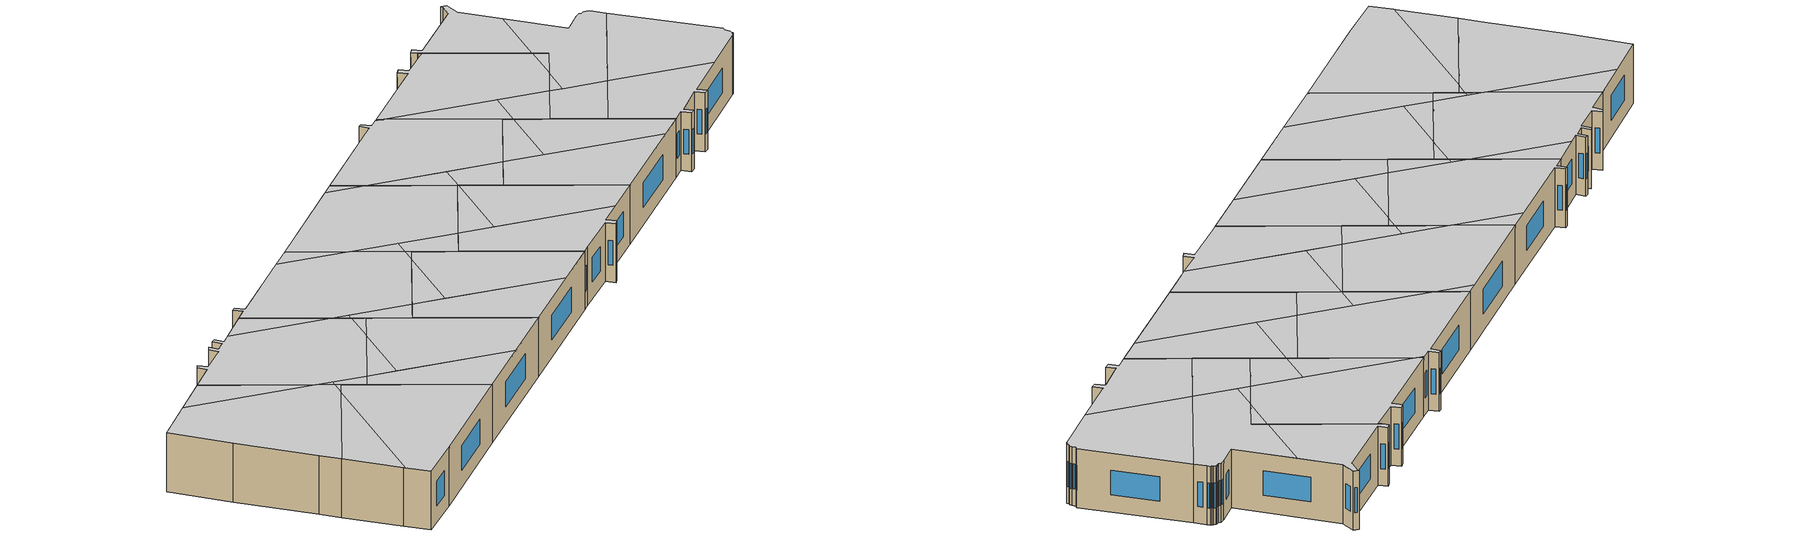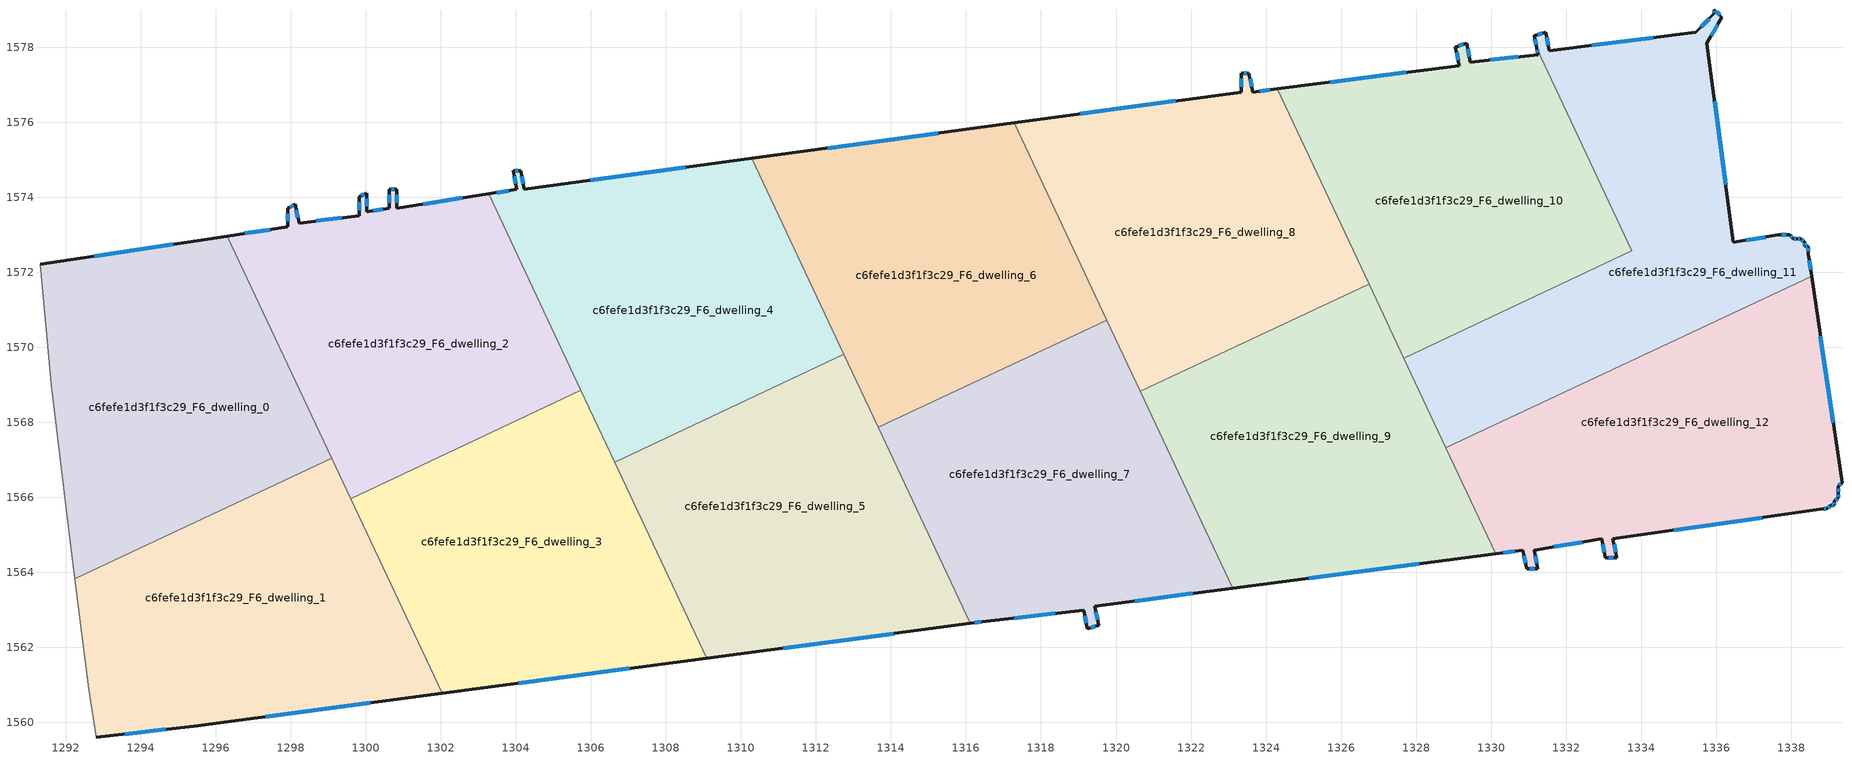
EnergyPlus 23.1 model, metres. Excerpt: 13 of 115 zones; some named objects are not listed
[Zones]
c6fefe1d3f1f3c29_F6_dwelling_0
 floor to c6fefe1d3f1f3c29_F5_dwelling_0 (EU_floor_Construction): 1296.31,1572.96 1299.09,1567.04 1292.25,1563.83 1292.12,1564.9 1291.62,1569.01 1291.32,1572.21 z18
 wall outside (EU_wall_Construction): 1296.31,1572.96 1291.32,1572.21 z18:21
 wall adiabatic (EU_wall_Construction): 1291.32,1572.21 1291.62,1569.01 1292.12,1564.9 1292.25,1563.83 z18:21
 wall to c6fefe1d3f1f3c29_F6_dwelling_1 (EU_wall_Construction): 1292.25,1563.83 1299.09,1567.04 z18:21
 wall to c6fefe1d3f1f3c29_F6_dwelling_2 (EU_wall_Construction): 1299.09,1567.04 1296.31,1572.96 z18:21
 window (EU_Window_Construction): 1294.86,1572.75 1292.77,1572.43 z18.87:20.13
 ceiling to c6fefe1d3f1f3c29_F7_dwelling_0 (EU_floor_Construction): 1298.43,1566.74 1298.98,1567.29 1298.61,1568.07 1293.94,1572.61 1291.32,1572.21 1291.62,1569.01 1292.12,1564.9 1292.25,1563.83 z21
 ceiling to c6fefe1d3f1f3c29_F7_dwelling_2 (EU_floor_Construction): 1298.61,1568.07 1296.31,1572.96 1293.94,1572.61 z21
 ceiling to c6fefe1d3f1f3c29_F7_dwelling_1 (EU_floor_Construction): 1299.09,1567.04 1298.98,1567.29 1298.43,1566.74 z21
c6fefe1d3f1f3c29_F6_dwelling_1
 floor to c6fefe1d3f1f3c29_F5_dwelling_1 (EU_floor_Construction): 1299.09,1567.04 1302.03,1560.78 1295.42,1559.9 1292.82,1559.6 1292.62,1560.9 1292.25,1563.83 z18
 wall outside (EU_wall_Construction): 1292.82,1559.6 1295.42,1559.9 1302.03,1560.78 z18:21
 wall adiabatic (EU_wall_Construction): 1292.25,1563.83 1292.62,1560.9 1292.82,1559.6 z18:21
 wall to c6fefe1d3f1f3c29_F6_dwelling_3 (EU_wall_Construction): 1302.03,1560.78 1299.6,1565.97 z18:21
 wall to c6fefe1d3f1f3c29_F6_dwelling_2 (EU_wall_Construction): 1299.6,1565.97 1299.09,1567.04 z18:21
 window (EU_Window_Construction): 1293.57,1559.69 1294.66,1559.81 / 1297.34,1560.15 1300.12,1560.52 z18.87:20.13
 ceiling to c6fefe1d3f1f3c29_F7_dwelling_1 (EU_floor_Construction): 1302.03,1560.78 1299.09,1567.04 1298.43,1566.74 1292.64,1560.76 1292.82,1559.6 1295.42,1559.9 z21
 ceiling to c6fefe1d3f1f3c29_F7_dwelling_0 (EU_floor_Construction): 1292.64,1560.76 1298.43,1566.74 1292.25,1563.83 1292.62,1560.9 z21
c6fefe1d3f1f3c29_F6_dwelling_10
 floor to c6fefe1d3f1f3c29_F5_dwelling_10 (EU_floor_Construction): 1331.25,1577.8 1331.21,1577.98 1333.75,1572.57 1327.67,1569.71 1324.3,1576.89 1329.15,1577.5 1329.05,1578 1329.35,1578.1 1329.45,1577.6 z18
 wall outside (EU_wall_Construction): 1331.21,1577.98 1331.25,1577.8 1329.45,1577.6 1329.35,1578.1 1329.05,1578 1329.15,1577.5 1324.3,1576.89 z18:21
 wall to c6fefe1d3f1f3c29_F6_dwelling_11 (EU_wall_Construction): 1327.67,1569.71 1333.75,1572.57 1331.21,1577.98 z18:21
 wall to c6fefe1d3f1f3c29_F6_dwelling_8 (EU_wall_Construction): 1324.3,1576.89 1326.74,1571.68 z18:21
 wall to c6fefe1d3f1f3c29_F6_dwelling_9 (EU_wall_Construction): 1326.74,1571.68 1327.67,1569.71 z18:21
 window (EU_Window_Construction): 1330.73,1577.74 1329.97,1577.66 / 1331.22,1577.93 1331.24,1577.85 / 1327.74,1577.32 1325.71,1577.07 / 1329.08,1577.86 1329.12,1577.65 / 1329.26,1578.07 1329.13,1578.03 / 1329.42,1577.75 1329.38,1577.96 z18.87:20.13
 ceiling to c6fefe1d3f1f3c29_F7_dwelling_10 (EU_floor_Construction): 1331.92,1571.71 1333.43,1573.26 1331.21,1577.98 1331.25,1577.8 1329.45,1577.6 1329.35,1578.1 1329.05,1578 1329.15,1577.5 1324.3,1576.89 1324.45,1576.57 1330.26,1570.93 z21
 ceiling to c6fefe1d3f1f3c29_F7_dwelling_8 (EU_floor_Construction): 1326.96,1571.22 1328.41,1572.72 1324.45,1576.57 z21
 ceiling to c6fefe1d3f1f3c29_F7_dwelling_11 (EU_floor_Construction): 1333.75,1572.57 1333.43,1573.26 1331.92,1571.71 z21
 ceiling to c6fefe1d3f1f3c29_F7_dwelling_9 (EU_floor_Construction): 1330.26,1570.93 1328.41,1572.72 1326.96,1571.22 1327.67,1569.71 z21
c6fefe1d3f1f3c29_F6_dwelling_11
 floor to c6fefe1d3f1f3c29_F5_dwelling_11 (EU_floor_Construction): 1336.15,1578.8 1335.75,1578.1 1336.45,1572.8 1337.65,1573 1337.95,1573 1338.05,1572.9 1338.15,1572.9 1338.25,1572.9 1338.35,1572.8 1338.35,1572.7 1338.45,1572.7 1338.45,1572.5 1338.54,1571.89 1328.79,1567.32 1327.67,1569.71 1333.75,1572.57 1331.21,1577.98 1331.15,1578.3 1331.45,1578.4 1331.55,1577.9 1335.45,1578.4 1335.95,1578.9 1335.95,1579 z18
 wall outside (EU_wall_Construction): 1338.54,1571.89 1338.45,1572.5 1338.45,1572.7 1338.35,1572.7 1338.35,1572.8 1338.25,1572.9 1338.15,1572.9 1338.05,1572.9 1337.95,1573 1337.65,1573 1336.45,1572.8 1335.75,1578.1 1336.15,1578.8 1335.95,1579 1335.95,1578.9 1335.45,1578.4 1331.55,1577.9 1331.45,1578.4 1331.15,1578.3 1331.21,1577.98 z18:21
 wall to c6fefe1d3f1f3c29_F6_dwelling_12 (EU_wall_Construction): 1328.79,1567.32 1338.54,1571.89 z18:21
 wall to c6fefe1d3f1f3c29_F6_dwelling_9 (EU_wall_Construction): 1327.67,1569.71 1328.79,1567.32 z18:21
 window (EU_Window_Construction): 1331.17,1578.21 1331.19,1578.07 / 1331.36,1578.37 1331.24,1578.33 / 1331.52,1578.05 1331.48,1578.26 / 1334.32,1578.26 1332.68,1578.05 / 1335.81,1578.76 1335.6,1578.55 / 1335.95,1578.97 1335.95,1578.93 / 1336.09,1578.86 1336.01,1578.94 / 1335.87,1578.3 1336.04,1578.6 / 1336.25,1574.33 1335.95,1576.56 / 1337.3,1572.94 1336.8,1572.85 / 1337.87,1573 1337.74,1573 / 1338.02,1572.93 1337.98,1572.97 / 1338.12,1572.9 1338.08,1572.9 / 1338.22,1572.9 1338.18,1572.9 / 1338.32,1572.82 1338.28,1572.87 / 1338.35,1572.72 1338.35,1572.77 / 1338.42,1572.7 1338.38,1572.7 / 1338.45,1572.55 1338.45,1572.64 / 1338.52,1572.07 1338.48,1572.32 z18.87:20.13
 ceiling to c6fefe1d3f1f3c29_F7_dwelling_11 (EU_floor_Construction): 1338.54,1571.89 1338.45,1572.5 1338.45,1572.7 1338.35,1572.7 1338.35,1572.8 1338.25,1572.9 1338.15,1572.9 1338.05,1572.9 1337.95,1573 1337.65,1573 1336.45,1572.8 1336.04,1575.95 1333.43,1573.26 1333.75,1572.57 1331.92,1571.71 1330.73,1570.48 1332.29,1568.96 z21
 ceiling to c6fefe1d3f1f3c29_F7_dwelling_10 (EU_floor_Construction): 1330.73,1570.48 1331.92,1571.71 1330.26,1570.93 z21; 1336.04,1575.95 1335.75,1578.1 1336.15,1578.8 1335.95,1579 1335.95,1578.9 1335.45,1578.4 1331.55,1577.9 1331.45,1578.4 1331.15,1578.3 1331.21,1577.98 1333.43,1573.26 z21
 ceiling to c6fefe1d3f1f3c29_F7_dwelling_9 (EU_floor_Construction): 1332.29,1568.96 1330.26,1570.93 1327.67,1569.71 1328.79,1567.32 z21
c6fefe1d3f1f3c29_F6_dwelling_12
 floor to c6fefe1d3f1f3c29_F5_dwelling_12 (EU_floor_Construction): 1338.54,1571.89 1339.35,1566.39 1339.25,1566.29 1339.25,1566.09 1339.25,1565.99 1339.15,1565.89 1339.15,1565.79 1339.05,1565.79 1338.95,1565.69 1338.85,1565.69 1333.25,1564.89 1333.35,1564.39 1333.05,1564.39 1332.95,1564.89 1331.14,1564.59 1331.24,1564.09 1330.94,1564.09 1330.84,1564.59 1330.12,1564.5 1328.79,1567.32 z18
 wall outside (EU_wall_Construction): 1330.12,1564.5 1330.84,1564.59 1330.94,1564.09 1331.24,1564.09 1331.14,1564.59 1332.95,1564.89 1333.05,1564.39 1333.35,1564.39 1333.25,1564.89 1338.85,1565.69 1338.95,1565.69 1339.05,1565.79 1339.15,1565.79 1339.15,1565.89 1339.25,1565.99 1339.25,1566.09 1339.25,1566.29 1339.35,1566.39 1338.54,1571.89 z18:21
 wall to c6fefe1d3f1f3c29_F6_dwelling_9 (EU_wall_Construction): 1328.79,1567.32 1330.12,1564.5 z18:21
 window (EU_Window_Construction): 1333.13,1564.39 1333.26,1564.39 / 1332.97,1564.75 1333.02,1564.54 / 1331.67,1564.68 1332.42,1564.81 / 1331.22,1564.24 1331.17,1564.45 / 1331.03,1564.09 1331.16,1564.09 / 1330.87,1564.45 1330.92,1564.24 / 1330.33,1564.52 1330.63,1564.57 / 1339.12,1567.99 1338.78,1570.3 / 1339.28,1566.32 1339.32,1566.36 / 1339.25,1566.15 1339.25,1566.23 / 1339.25,1566.02 1339.25,1566.06 / 1339.18,1565.92 1339.22,1565.96 / 1339.15,1565.82 1339.15,1565.86 / 1339.08,1565.79 1339.12,1565.79 / 1338.98,1565.72 1339.02,1565.76 / 1338.88,1565.69 1338.92,1565.69 / 1334.87,1565.12 1337.23,1565.46 / 1333.32,1564.54 1333.27,1564.75 z18.87:20.13
 ceiling to c6fefe1d3f1f3c29_F7_dwelling_9 (EU_floor_Construction): 1336.06,1565.29 1332.29,1568.96 1328.79,1567.32 1330.12,1564.5 1330.84,1564.59 1330.94,1564.09 1331.24,1564.09 1331.14,1564.59 1332.95,1564.89 1333.05,1564.39 1333.35,1564.39 1333.25,1564.89 z21
 ceiling to c6fefe1d3f1f3c29_F7_dwelling_11 (EU_floor_Construction): 1339.15,1565.79 1339.15,1565.89 1339.25,1565.99 1339.25,1566.09 1339.25,1566.29 1339.35,1566.39 1338.54,1571.89 1332.29,1568.96 1336.06,1565.29 1338.85,1565.69 1338.95,1565.69 1339.05,1565.79 z21
c6fefe1d3f1f3c29_F6_dwelling_2
 floor to c6fefe1d3f1f3c29_F5_dwelling_2 (EU_floor_Construction): 1303.28,1574.09 1305.74,1568.85 1299.6,1565.97 1296.31,1572.96 1297.92,1573.21 1297.92,1573.71 1298.12,1573.81 1298.22,1573.31 1299.82,1573.51 1299.82,1574.01 1300.03,1574.11 1300.03,1573.61 1300.62,1573.71 1300.62,1574.21 1300.82,1574.21 1300.82,1573.71 z18
 wall outside (EU_wall_Construction): 1303.28,1574.09 1300.82,1573.71 1300.82,1574.21 1300.62,1574.21 1300.62,1573.71 1300.03,1573.61 1300.03,1574.11 1299.82,1574.01 1299.82,1573.51 1298.22,1573.31 1298.12,1573.81 1297.92,1573.71 1297.92,1573.21 1296.31,1572.96 z18:21
 wall to c6fefe1d3f1f3c29_F6_dwelling_3 (EU_wall_Construction): 1299.6,1565.97 1305.74,1568.85 z18:21
 wall to c6fefe1d3f1f3c29_F6_dwelling_4 (EU_wall_Construction): 1305.74,1568.85 1303.28,1574.09 z18:21
 window (EU_Window_Construction): 1300.03,1573.75 1300.03,1573.96 / 1300.45,1573.68 1300.2,1573.64 / 1300.62,1574.06 1300.62,1573.85 / 1300.77,1574.21 1300.68,1574.21 / 1300.82,1573.85 1300.82,1574.06 / 1302.57,1573.98 1301.54,1573.82 / 1297.46,1573.14 1296.78,1573.04 / 1297.92,1573.56 1297.92,1573.35 / 1298.07,1573.78 1297.98,1573.74 / 1298.2,1573.45 1298.15,1573.66 / 1299.36,1573.45 1298.69,1573.37 / 1299.82,1573.86 1299.82,1573.65 / 1299.97,1574.08 1299.88,1574.04 z18.87:20.13
 ceiling to c6fefe1d3f1f3c29_F7_dwelling_2 (EU_floor_Construction): 1304.16,1568.11 1305.46,1569.45 1305.07,1570.27 1301.43,1573.8 1300.82,1573.71 1300.82,1574.21 1300.62,1574.21 1300.62,1573.71 1300.03,1573.61 1300.03,1574.11 1299.82,1574.01 1299.82,1573.51 1298.22,1573.31 1298.12,1573.81 1297.92,1573.71 1297.92,1573.21 1296.31,1572.96 1298.61,1568.07 1300.39,1566.34 z21
 ceiling to c6fefe1d3f1f3c29_F7_dwelling_0 (EU_floor_Construction): 1298.98,1567.29 1299.19,1567.51 1298.61,1568.07 z21
 ceiling to c6fefe1d3f1f3c29_F7_dwelling_4 (EU_floor_Construction): 1305.07,1570.27 1303.28,1574.09 1301.43,1573.8 z21
 ceiling to c6fefe1d3f1f3c29_F7_dwelling_3 (EU_floor_Construction): 1305.74,1568.85 1305.46,1569.45 1304.16,1568.11 z21
 ceiling adiabatic (EU_roof_Construction): 1300.39,1566.34 1299.19,1567.51 1298.98,1567.29 1299.6,1565.97 z21
c6fefe1d3f1f3c29_F6_dwelling_3
 floor to c6fefe1d3f1f3c29_F5_dwelling_3 (EU_floor_Construction): 1305.74,1568.85 1309.09,1561.71 1302.03,1560.78 1299.6,1565.97 z18
 wall outside (EU_wall_Construction): 1302.03,1560.78 1309.09,1561.71 z18:21
 wall to c6fefe1d3f1f3c29_F6_dwelling_5 (EU_wall_Construction): 1309.09,1561.71 1306.64,1566.94 z18:21
 wall to c6fefe1d3f1f3c29_F6_dwelling_4 (EU_wall_Construction): 1306.64,1566.94 1305.74,1568.85 z18:21
 window (EU_Window_Construction): 1304.08,1561.05 1307.04,1561.44 z18.87:20.13
 ceiling adiabatic (EU_roof_Construction): 1309.09,1561.71 1305.74,1568.85 1304.16,1568.11 1301.44,1565.32 1305.63,1561.25 z21; 1305.63,1561.25 1300.39,1566.34 1299.6,1565.97 1302.03,1560.78 z21
 ceiling to c6fefe1d3f1f3c29_F7_dwelling_2 (EU_floor_Construction): 1301.44,1565.32 1304.16,1568.11 1300.39,1566.34 z21
c6fefe1d3f1f3c29_F6_dwelling_4
 floor to c6fefe1d3f1f3c29_F5_dwelling_4 (EU_floor_Construction): 1310.29,1575.03 1312.75,1569.81 1306.64,1566.94 1303.28,1574.09 1304.03,1574.21 1303.93,1574.71 1304.13,1574.71 1304.23,1574.21 z18
 wall outside (EU_wall_Construction): 1310.29,1575.03 1304.23,1574.21 1304.13,1574.71 1303.93,1574.71 1304.03,1574.21 1303.28,1574.09 z18:21
 wall to c6fefe1d3f1f3c29_F6_dwelling_5 (EU_wall_Construction): 1306.64,1566.94 1312.75,1569.81 z18:21
 wall to c6fefe1d3f1f3c29_F6_dwelling_6 (EU_wall_Construction): 1312.75,1569.81 1310.29,1575.03 z18:21
 window (EU_Window_Construction): 1303.81,1574.17 1303.5,1574.12 / 1303.96,1574.56 1304,1574.35 / 1304.07,1574.71 1303.99,1574.71 / 1304.2,1574.35 1304.16,1574.56 / 1308.54,1574.79 1305.99,1574.45 z18.87:20.13
 ceiling to c6fefe1d3f1f3c29_F7_dwelling_4 (EU_floor_Construction): 1312.07,1569.49 1312.63,1570.06 1311.55,1572.36 1308.98,1574.85 1304.23,1574.21 1304.13,1574.71 1303.93,1574.71 1304.03,1574.21 1303.28,1574.09 1305.07,1570.27 1307.89,1567.53 z21
 ceiling to c6fefe1d3f1f3c29_F7_dwelling_5 (EU_floor_Construction): 1312.75,1569.81 1312.63,1570.06 1312.07,1569.49 z21
 ceiling to c6fefe1d3f1f3c29_F7_dwelling_6 (EU_floor_Construction): 1311.55,1572.36 1310.29,1575.03 1308.98,1574.85 z21
 ceiling to c6fefe1d3f1f3c29_F7_dwelling_3 (EU_floor_Construction): 1307.89,1567.53 1305.68,1569.68 1305.46,1569.45 1306.64,1566.94 z21
 ceiling to c6fefe1d3f1f3c29_F7_dwelling_2 (EU_floor_Construction): 1305.46,1569.45 1305.68,1569.68 1305.07,1570.27 z21
c6fefe1d3f1f3c29_F6_dwelling_5
 floor to c6fefe1d3f1f3c29_F5_dwelling_5 (EU_floor_Construction): 1312.75,1569.81 1316.11,1562.64 1309.09,1561.71 1306.64,1566.94 z18
 wall outside (EU_wall_Construction): 1309.09,1561.71 1316.11,1562.64 z18:21
 wall to c6fefe1d3f1f3c29_F6_dwelling_7 (EU_wall_Construction): 1316.11,1562.64 1313.66,1567.86 z18:21
 wall to c6fefe1d3f1f3c29_F6_dwelling_6 (EU_wall_Construction): 1313.66,1567.86 1312.75,1569.81 z18:21
 window (EU_Window_Construction): 1311.13,1561.98 1314.08,1562.37 z18.87:20.13
 ceiling to c6fefe1d3f1f3c29_F7_dwelling_5 (EU_floor_Construction): 1316.11,1562.64 1312.75,1569.81 1312.07,1569.49 1309.06,1566.39 1313.31,1562.27 z21
 ceiling to c6fefe1d3f1f3c29_F7_dwelling_4 (EU_floor_Construction): 1309.06,1566.39 1312.07,1569.49 1307.89,1567.53 z21
 ceiling to c6fefe1d3f1f3c29_F7_dwelling_3 (EU_floor_Construction): 1313.31,1562.27 1307.89,1567.53 1306.64,1566.94 1309.09,1561.71 z21
c6fefe1d3f1f3c29_F6_dwelling_6
 floor to c6fefe1d3f1f3c29_F5_dwelling_6 (EU_floor_Construction): 1317.29,1575.98 1319.76,1570.72 1313.66,1567.86 1310.29,1575.03 z18
 wall outside (EU_wall_Construction): 1317.29,1575.98 1310.29,1575.03 z18:21
 wall to c6fefe1d3f1f3c29_F6_dwelling_7 (EU_wall_Construction): 1313.66,1567.86 1319.76,1570.72 z18:21
 wall to c6fefe1d3f1f3c29_F6_dwelling_8 (EU_wall_Construction): 1319.76,1570.72 1317.29,1575.98 z18:21
 window (EU_Window_Construction): 1315.26,1575.71 1312.32,1575.31 z18.87:20.13
 ceiling to c6fefe1d3f1f3c29_F7_dwelling_6 (EU_floor_Construction): 1319.76,1570.72 1317.97,1574.52 1316.57,1575.88 1310.29,1575.03 1311.55,1572.36 1315.36,1568.66 z21
 ceiling to c6fefe1d3f1f3c29_F7_dwelling_8 (EU_floor_Construction): 1317.97,1574.52 1317.29,1575.98 1316.57,1575.88 z21
 ceiling to c6fefe1d3f1f3c29_F7_dwelling_4 (EU_floor_Construction): 1312.63,1570.06 1313.25,1570.71 1311.55,1572.36 z21
 ceiling to c6fefe1d3f1f3c29_F7_dwelling_5 (EU_floor_Construction): 1315.36,1568.66 1313.25,1570.71 1312.63,1570.06 1313.66,1567.86 z21
c6fefe1d3f1f3c29_F6_dwelling_7
 floor to c6fefe1d3f1f3c29_F5_dwelling_7 (EU_floor_Construction): 1319.76,1570.72 1323.11,1563.58 1319.44,1563.09 1319.54,1562.59 1319.24,1562.5 1319.14,1563 1316.53,1562.7 1316.11,1562.64 1313.66,1567.86 z18
 wall outside (EU_wall_Construction): 1316.11,1562.64 1316.53,1562.7 1319.14,1563 1319.24,1562.5 1319.54,1562.59 1319.44,1563.09 1323.11,1563.58 z18:21
 wall to c6fefe1d3f1f3c29_F6_dwelling_9 (EU_wall_Construction): 1323.11,1563.58 1320.65,1568.82 z18:21
 wall to c6fefe1d3f1f3c29_F6_dwelling_8 (EU_wall_Construction): 1320.65,1568.82 1319.76,1570.72 z18:21
 window (EU_Window_Construction): 1319.51,1562.74 1319.46,1562.95 / 1319.32,1562.52 1319.45,1562.57 / 1319.16,1562.85 1319.21,1562.64 / 1317.29,1562.78 1318.38,1562.91 / 1316.23,1562.66 1316.41,1562.68 / 1320.5,1563.23 1322.04,1563.44 z18.87:20.13
 ceiling to c6fefe1d3f1f3c29_F7_dwelling_7 (EU_floor_Construction): 1323.11,1563.58 1319.79,1570.66 1316.64,1567.42 1320.9,1563.29 z21
 ceiling to c6fefe1d3f1f3c29_F7_dwelling_5 (EU_floor_Construction): 1320.9,1563.29 1315.36,1568.66 1313.66,1567.86 1316.11,1562.64 1316.53,1562.7 1319.14,1563 1319.24,1562.5 1319.54,1562.59 1319.44,1563.09 z21
 ceiling to c6fefe1d3f1f3c29_F7_dwelling_6 (EU_floor_Construction): 1316.64,1567.42 1319.79,1570.66 1319.76,1570.72 1315.36,1568.66 z21
c6fefe1d3f1f3c29_F6_dwelling_8
 floor to c6fefe1d3f1f3c29_F5_dwelling_8 (EU_floor_Construction): 1324.3,1576.89 1326.74,1571.68 1320.65,1568.82 1317.29,1575.98 1323.34,1576.8 1323.34,1577.3 1323.54,1577.3 1323.64,1576.8 z18
 wall outside (EU_wall_Construction): 1324.3,1576.89 1323.64,1576.8 1323.54,1577.3 1323.34,1577.3 1323.34,1576.8 1317.29,1575.98 z18:21
 wall to c6fefe1d3f1f3c29_F6_dwelling_9 (EU_wall_Construction): 1320.65,1568.82 1326.74,1571.68 z18:21
 window (EU_Window_Construction): 1321.59,1576.56 1319.04,1576.22 / 1323.34,1577.16 1323.34,1576.95 / 1323.49,1577.3 1323.4,1577.3 / 1323.61,1576.95 1323.57,1577.16 / 1324.11,1576.86 1323.83,1576.83 z18.87:20.13
 ceiling to c6fefe1d3f1f3c29_F7_dwelling_8 (EU_floor_Construction): 1326.74,1571.68 1324.45,1576.57 1324.15,1576.87 1323.64,1576.8 1323.54,1577.3 1323.34,1577.3 1323.34,1576.8 1317.29,1575.98 1317.97,1574.52 1322.8,1569.83 z21
 ceiling to c6fefe1d3f1f3c29_F7_dwelling_10 (EU_floor_Construction): 1324.45,1576.57 1324.3,1576.89 1324.15,1576.87 z21
 ceiling to c6fefe1d3f1f3c29_F7_dwelling_7 (EU_floor_Construction): 1322.8,1569.83 1320.84,1571.74 1319.79,1570.66 1320.65,1568.82 z21
 ceiling to c6fefe1d3f1f3c29_F7_dwelling_6 (EU_floor_Construction): 1319.79,1570.66 1320.84,1571.74 1317.97,1574.52 z21
c6fefe1d3f1f3c29_F6_dwelling_9
 floor to c6fefe1d3f1f3c29_F5_dwelling_9 (EU_floor_Construction): 1326.74,1571.68 1330.12,1564.5 1323.11,1563.58 1320.65,1568.82 z18
 wall outside (EU_wall_Construction): 1323.11,1563.58 1330.12,1564.5 z18:21
 window (EU_Window_Construction): 1325.14,1563.84 1328.08,1564.23 z18.87:20.13
 ceiling to c6fefe1d3f1f3c29_F7_dwelling_7 (EU_floor_Construction): 1328.51,1564.29 1322.8,1569.83 1320.65,1568.82 1323.11,1563.58 z21
 ceiling to c6fefe1d3f1f3c29_F7_dwelling_8 (EU_floor_Construction): 1324.25,1568.43 1326.96,1571.22 1326.74,1571.68 1322.8,1569.83 z21
 ceiling adiabatic (EU_roof_Construction): 1330.12,1564.5 1326.96,1571.22 1324.25,1568.43 1328.51,1564.29 z21
[Building]
EU S2 Campaign: North Axis=0; Terrain=City; Solar Distribution=FullExterior
[Site:Location]
Lyon-Bron: Latitude=45.75; Longitude=5; Time Zone=1; Elevation=198
[SizingPeriod:WeatherFileDays]
AnnualSizingPeriod: Begin Month=1; Begin Day of Month=1; End Month=12; End Day of Month=31; Day of Week for Start Day=Monday; Use Weather File Daylight Saving Period=No; Use Weather File Rain and Snow Indicators=No
[MATERIAL]
EU_InternalMass_Material: Roughness=MediumRough; Thickness=0.1; Conductivity=1; Density=1800; Specific Heat=900; Thermal Absorptance=0.9; Solar Absorptance=0.7; Visible Absorptance=0.7
[MATERIAL:NOMASS] Roughness=MediumRough; Thermal Absorptance=0.9; Solar Absorptance=0.7; Visible Absorptance=0.7
Name | Thermal Resistance
EU_wall_NoMass | 1.15691
EU_roof_NoMass | 1.19505
EU_floor_NoMass | 1.78277
[WINDOWMATERIAL:SIMPLEGLAZINGSYSTEM]
EU_Window_SimpleGlazing: UFactor=2.71266; Solar Heat Gain Coefficient=0.75; Visible Transmittance=0.75
[CONSTRUCTION]
EU_wall_Construction: EU_wall_NoMass
EU_roof_Construction: EU_roof_NoMass
EU_floor_Construction: EU_floor_NoMass
EU_Window_Construction: EU_Window_SimpleGlazing
EU_InternalMass_Construction: EU_InternalMass_Material
[ZONE] Type=1; Multiplier=1; Ceiling Height=autocalculate; Floor Area=autocalculate; Part of Total Floor Area=Yes
Name | Volume
c6fefe1d3f1f3c29_F6_dwelling_0; c6fefe1d3f1f3c29_F6_dwelling_11 | 138.667
c6fefe1d3f1f3c29_F6_dwelling_1 | 138.658
c6fefe1d3f1f3c29_F6_dwelling_10 | 138.665
c6fefe1d3f1f3c29_F6_dwelling_12 | 138.656
c6fefe1d3f1f3c29_F6_dwelling_2; c6fefe1d3f1f3c29_F6_dwelling_8 | 138.68
c6fefe1d3f1f3c29_F6_dwelling_3; c6fefe1d3f1f3c29_F6_dwelling_7 | 138.661
c6fefe1d3f1f3c29_F6_dwelling_4 | 138.67
c6fefe1d3f1f3c29_F6_dwelling_5 | 138.681
c6fefe1d3f1f3c29_F6_dwelling_6 | 138.677
c6fefe1d3f1f3c29_F6_dwelling_9 | 138.691
[INTERNALMASS] Construction=EU_InternalMass_Construction
Name | Zone or ZoneList | Surface Area
c6fefe1d3f1f3c29_F6_dwelling_0_EU_InternalMass | c6fefe1d3f1f3c29_F6_dwelling_0 | 46.2227
c6fefe1d3f1f3c29_F6_dwelling_1_EU_InternalMass | c6fefe1d3f1f3c29_F6_dwelling_1 | 46.2198
c6fefe1d3f1f3c29_F6_dwelling_2_EU_InternalMass | c6fefe1d3f1f3c29_F6_dwelling_2 | 46.2266
c6fefe1d3f1f3c29_F6_dwelling_3_EU_InternalMass | c6fefe1d3f1f3c29_F6_dwelling_3 | 46.2187
c6fefe1d3f1f3c29_F6_dwelling_4_EU_InternalMass | c6fefe1d3f1f3c29_F6_dwelling_4 | 46.2217
c6fefe1d3f1f3c29_F6_dwelling_5_EU_InternalMass | c6fefe1d3f1f3c29_F6_dwelling_5 | 46.2257
c6fefe1d3f1f3c29_F6_dwelling_6_EU_InternalMass | c6fefe1d3f1f3c29_F6_dwelling_6 | 46.2247
c6fefe1d3f1f3c29_F6_dwelling_7_EU_InternalMass | c6fefe1d3f1f3c29_F6_dwelling_7 | 46.2204
c6fefe1d3f1f3c29_F6_dwelling_8_EU_InternalMass | c6fefe1d3f1f3c29_F6_dwelling_8 | 46.2261
c6fefe1d3f1f3c29_F6_dwelling_9_EU_InternalMass | c6fefe1d3f1f3c29_F6_dwelling_9 | 46.2294
c6fefe1d3f1f3c29_F6_dwelling_10_EU_InternalMass | c6fefe1d3f1f3c29_F6_dwelling_10 | 46.2204
c6fefe1d3f1f3c29_F6_dwelling_11_EU_InternalMass | c6fefe1d3f1f3c29_F6_dwelling_11 | 46.2229
c6fefe1d3f1f3c29_F6_dwelling_12_EU_InternalMass | c6fefe1d3f1f3c29_F6_dwelling_12 | 46.2197
[OTHEREQUIPMENT] Fuel Type=Electricity; Design Level Calculation Method=Watts/Area; Power per Zone Floor Area=1; Fraction Latent=0; Fraction Radiant=0; Fraction Lost=0; Carbon Dioxide Generation Rate=0; EndUse Subcategory=EU_Step8_InternalGains
Name | Zone or ZoneList or Space or SpaceList | Schedule
EU_Step8_InternalGain_c6fefe1d3f1f3c29_F6_dwelling_0_f000 | c6fefe1d3f1f3c29_F6_dwelling_0 | EU_Step8_GainSchedule_c6fefe1d3f1f3c29_F6_dwelling_0_f000
EU_Step8_InternalGain_c6fefe1d3f1f3c29_F6_dwelling_1_f000 | c6fefe1d3f1f3c29_F6_dwelling_1 | EU_Step8_GainSchedule_c6fefe1d3f1f3c29_F6_dwelling_1_f000
EU_Step8_InternalGain_c6fefe1d3f1f3c29_F6_dwelling_2_f000 | c6fefe1d3f1f3c29_F6_dwelling_2 | EU_Step8_GainSchedule_c6fefe1d3f1f3c29_F6_dwelling_2_f000
EU_Step8_InternalGain_c6fefe1d3f1f3c29_F6_dwelling_3_f000 | c6fefe1d3f1f3c29_F6_dwelling_3 | EU_Step8_GainSchedule_c6fefe1d3f1f3c29_F6_dwelling_3_f000
EU_Step8_InternalGain_c6fefe1d3f1f3c29_F6_dwelling_4_f000 | c6fefe1d3f1f3c29_F6_dwelling_4 | EU_Step8_GainSchedule_c6fefe1d3f1f3c29_F6_dwelling_4_f000
EU_Step8_InternalGain_c6fefe1d3f1f3c29_F6_dwelling_5_f000 | c6fefe1d3f1f3c29_F6_dwelling_5 | EU_Step8_GainSchedule_c6fefe1d3f1f3c29_F6_dwelling_5_f000
EU_Step8_InternalGain_c6fefe1d3f1f3c29_F6_dwelling_6_f000 | c6fefe1d3f1f3c29_F6_dwelling_6 | EU_Step8_GainSchedule_c6fefe1d3f1f3c29_F6_dwelling_6_f000
EU_Step8_InternalGain_c6fefe1d3f1f3c29_F6_dwelling_7_f000 | c6fefe1d3f1f3c29_F6_dwelling_7 | EU_Step8_GainSchedule_c6fefe1d3f1f3c29_F6_dwelling_7_f000
EU_Step8_InternalGain_c6fefe1d3f1f3c29_F6_dwelling_8_f000 | c6fefe1d3f1f3c29_F6_dwelling_8 | EU_Step8_GainSchedule_c6fefe1d3f1f3c29_F6_dwelling_8_f000
EU_Step8_InternalGain_c6fefe1d3f1f3c29_F6_dwelling_9_f000 | c6fefe1d3f1f3c29_F6_dwelling_9 | EU_Step8_GainSchedule_c6fefe1d3f1f3c29_F6_dwelling_9_f000
EU_Step8_InternalGain_c6fefe1d3f1f3c29_F6_dwelling_10_f000 | c6fefe1d3f1f3c29_F6_dwelling_10 | EU_Step8_GainSchedule_c6fefe1d3f1f3c29_F6_dwelling_10_f000
EU_Step8_InternalGain_c6fefe1d3f1f3c29_F6_dwelling_11_f000 | c6fefe1d3f1f3c29_F6_dwelling_11 | EU_Step8_GainSchedule_c6fefe1d3f1f3c29_F6_dwelling_11_f000
EU_Step8_InternalGain_c6fefe1d3f1f3c29_F6_dwelling_12_f000 | c6fefe1d3f1f3c29_F6_dwelling_12 | EU_Step8_GainSchedule_c6fefe1d3f1f3c29_F6_dwelling_12_f000
[ZONEVENTILATION:DESIGNFLOWRATE] Schedule=EU_AlwaysOn; Design Flow Rate Calculation Method=AirChanges/Hour; Air Changes per Hour=0.551728; Ventilation Type=Natural; Fan Pressure Rise=0; Fan Total Efficiency=1; Constant Term Coefficient=1; Temperature Term Coefficient=0; Velocity Term Coefficient=0; Velocity Squared Term Coefficient=0; Minimum Indoor Temperature=-100; Maximum Indoor Temperature=100; Delta Temperature=-100; Minimum Outdoor Temperature=-100; Maximum Outdoor Temperature=100; Maximum Wind Speed=40
Name | Zone or ZoneList or Space or SpaceList
EU_ConstantAir_c6fefe1d3f1f3c29_F6_dwelling_0 | c6fefe1d3f1f3c29_F6_dwelling_0
EU_ConstantAir_c6fefe1d3f1f3c29_F6_dwelling_1 | c6fefe1d3f1f3c29_F6_dwelling_1
EU_ConstantAir_c6fefe1d3f1f3c29_F6_dwelling_2 | c6fefe1d3f1f3c29_F6_dwelling_2
EU_ConstantAir_c6fefe1d3f1f3c29_F6_dwelling_3 | c6fefe1d3f1f3c29_F6_dwelling_3
EU_ConstantAir_c6fefe1d3f1f3c29_F6_dwelling_4 | c6fefe1d3f1f3c29_F6_dwelling_4
EU_ConstantAir_c6fefe1d3f1f3c29_F6_dwelling_5 | c6fefe1d3f1f3c29_F6_dwelling_5
EU_ConstantAir_c6fefe1d3f1f3c29_F6_dwelling_6 | c6fefe1d3f1f3c29_F6_dwelling_6
EU_ConstantAir_c6fefe1d3f1f3c29_F6_dwelling_7 | c6fefe1d3f1f3c29_F6_dwelling_7
EU_ConstantAir_c6fefe1d3f1f3c29_F6_dwelling_8 | c6fefe1d3f1f3c29_F6_dwelling_8
EU_ConstantAir_c6fefe1d3f1f3c29_F6_dwelling_9 | c6fefe1d3f1f3c29_F6_dwelling_9
EU_ConstantAir_c6fefe1d3f1f3c29_F6_dwelling_10 | c6fefe1d3f1f3c29_F6_dwelling_10
EU_ConstantAir_c6fefe1d3f1f3c29_F6_dwelling_11 | c6fefe1d3f1f3c29_F6_dwelling_11
EU_ConstantAir_c6fefe1d3f1f3c29_F6_dwelling_12 | c6fefe1d3f1f3c29_F6_dwelling_12
[HVACTEMPLATE:ZONE:IDEALLOADSAIRSYSTEM] System Availability Schedule=EU_AlwaysOn; Maximum Heating Supply Air Temperature=50; Minimum Cooling Supply Air Temperature=13; Maximum Heating Supply Air Humidity Ratio=0.0156; Minimum Cooling Supply Air Humidity Ratio=0.0077; Heating Limit=NoLimit; Cooling Limit=NoLimit; Heating Availability Schedule=EU_AlwaysOn; Cooling Availability Schedule=EU_CoolingOff; Dehumidification Control Type=ConstantSensibleHeatRatio; Cooling Sensible Heat Ratio=0.7; Dehumidification Setpoint=60; Humidification Control Type=None; Humidification Setpoint=30; Outdoor Air Method=None; Outdoor Air Flow Rate per Person=0.00944; Outdoor Air Flow Rate per Zone Floor Area=0; Outdoor Air Flow Rate per Zone=0; Demand Controlled Ventilation Type=None; Outdoor Air Economizer Type=NoEconomizer; Heat Recovery Type=None; Sensible Heat Recovery Effectiveness=0.7; Latent Heat Recovery Effectiveness=0.65
Name | Template Thermostat
c6fefe1d3f1f3c29_F6_dwelling_0 | EU_HeatOnly_c6fefe1d3f1f3c29_F6_dwelling_0
c6fefe1d3f1f3c29_F6_dwelling_1 | EU_HeatOnly_c6fefe1d3f1f3c29_F6_dwelling_1
c6fefe1d3f1f3c29_F6_dwelling_2 | EU_HeatOnly_c6fefe1d3f1f3c29_F6_dwelling_2
c6fefe1d3f1f3c29_F6_dwelling_3 | EU_HeatOnly_c6fefe1d3f1f3c29_F6_dwelling_3
c6fefe1d3f1f3c29_F6_dwelling_4 | EU_HeatOnly_c6fefe1d3f1f3c29_F6_dwelling_4
c6fefe1d3f1f3c29_F6_dwelling_5 | EU_HeatOnly_c6fefe1d3f1f3c29_F6_dwelling_5
c6fefe1d3f1f3c29_F6_dwelling_6 | EU_HeatOnly_c6fefe1d3f1f3c29_F6_dwelling_6
c6fefe1d3f1f3c29_F6_dwelling_7 | EU_HeatOnly_c6fefe1d3f1f3c29_F6_dwelling_7
c6fefe1d3f1f3c29_F6_dwelling_8 | EU_HeatOnly_c6fefe1d3f1f3c29_F6_dwelling_8
c6fefe1d3f1f3c29_F6_dwelling_9 | EU_HeatOnly_c6fefe1d3f1f3c29_F6_dwelling_9
c6fefe1d3f1f3c29_F6_dwelling_10 | EU_HeatOnly_c6fefe1d3f1f3c29_F6_dwelling_10
c6fefe1d3f1f3c29_F6_dwelling_11 | EU_HeatOnly_c6fefe1d3f1f3c29_F6_dwelling_11
c6fefe1d3f1f3c29_F6_dwelling_12 | EU_HeatOnly_c6fefe1d3f1f3c29_F6_dwelling_12
[SIZING:ZONE] Zone Cooling Design Supply Air Temperature Input Method=SupplyAirTemperature; Zone Cooling Design Supply Air Temperature=13; Zone Heating Design Supply Air Temperature Input Method=SupplyAirTemperature; Zone Heating Design Supply Air Temperature=50; Zone Cooling Design Supply Air Humidity Ratio=0.008; Zone Heating Design Supply Air Humidity Ratio=0.008; Cooling Design Air Flow Method=DesignDay; Cooling Design Air Flow Rate=0; Cooling Minimum Air Flow per Zone Floor Area=0.000762; Cooling Minimum Air Flow=0; Cooling Minimum Air Flow Fraction=0.2; Heating Design Air Flow Method=DesignDay; Heating Design Air Flow Rate=0; Heating Maximum Air Flow per Zone Floor Area=0.002032; Heating Maximum Air Flow=0.141576; Heating Maximum Air Flow Fraction=0.3; Account for Dedicated Outdoor Air System=No; Dedicated Outdoor Air System Control Strategy=NeutralSupplyAir; Dedicated Outdoor Air Low Setpoint Temperature for Design=autosize; Dedicated Outdoor Air High Setpoint Temperature for Design=autosize; Zone Load Sizing Method=Sensible Load Only No Latent Load; Zone Latent Cooling Design Supply Air Humidity Ratio Input Method=HumidityRatioDifference; Zone Cooling Design Supply Air Humidity Ratio Difference=0.005; Zone Latent Heating Design Supply Air Humidity Ratio Input Method=HumidityRatioDifference; Zone Humidification Design Supply Air Humidity Ratio Difference=0.005
c6fefe1d3f1f3c29_F6_dwelling_0; c6fefe1d3f1f3c29_F6_dwelling_1; c6fefe1d3f1f3c29_F6_dwelling_2; c6fefe1d3f1f3c29_F6_dwelling_3; c6fefe1d3f1f3c29_F6_dwelling_4; c6fefe1d3f1f3c29_F6_dwelling_5; c6fefe1d3f1f3c29_F6_dwelling_6; c6fefe1d3f1f3c29_F6_dwelling_7; c6fefe1d3f1f3c29_F6_dwelling_8; c6fefe1d3f1f3c29_F6_dwelling_9; c6fefe1d3f1f3c29_F6_dwelling_10; c6fefe1d3f1f3c29_F6_dwelling_11; c6fefe1d3f1f3c29_F6_dwelling_12
[SCHEDULE:CONSTANT]
Name | Hourly Value
EU_AlwaysOn | 1
EU_CoolingOff | 0
[SCHEDULE:FILE] Column Number=1; Rows to Skip at Top=0; Number of Hours of Data=8760; Column Separator=Comma; Interpolate to Timestep=No; Minutes per Item=60; Adjust Schedule for Daylight Savings=Yes
Name | File
EU_Step8_GainSchedule_c6fefe1d3f1f3c29_F6_dwelling_0_f000 | ../../schedules/c6fefe1d3f1f3c29/c6fefe1d3f1f3c29_F6_dwelling_0_f000_gain.csv
EU_Step8_GainSchedule_c6fefe1d3f1f3c29_F6_dwelling_1_f000 | ../../schedules/c6fefe1d3f1f3c29/c6fefe1d3f1f3c29_F6_dwelling_1_f000_gain.csv
EU_Step8_GainSchedule_c6fefe1d3f1f3c29_F6_dwelling_2_f000 | ../../schedules/c6fefe1d3f1f3c29/c6fefe1d3f1f3c29_F6_dwelling_2_f000_gain.csv
EU_Step8_GainSchedule_c6fefe1d3f1f3c29_F6_dwelling_3_f000 | ../../schedules/c6fefe1d3f1f3c29/c6fefe1d3f1f3c29_F6_dwelling_3_f000_gain.csv
EU_Step8_GainSchedule_c6fefe1d3f1f3c29_F6_dwelling_4_f000 | ../../schedules/c6fefe1d3f1f3c29/c6fefe1d3f1f3c29_F6_dwelling_4_f000_gain.csv
EU_Step8_GainSchedule_c6fefe1d3f1f3c29_F6_dwelling_5_f000 | ../../schedules/c6fefe1d3f1f3c29/c6fefe1d3f1f3c29_F6_dwelling_5_f000_gain.csv
EU_Step8_GainSchedule_c6fefe1d3f1f3c29_F6_dwelling_6_f000 | ../../schedules/c6fefe1d3f1f3c29/c6fefe1d3f1f3c29_F6_dwelling_6_f000_gain.csv
EU_Step8_GainSchedule_c6fefe1d3f1f3c29_F6_dwelling_7_f000 | ../../schedules/c6fefe1d3f1f3c29/c6fefe1d3f1f3c29_F6_dwelling_7_f000_gain.csv
EU_Step8_GainSchedule_c6fefe1d3f1f3c29_F6_dwelling_8_f000 | ../../schedules/c6fefe1d3f1f3c29/c6fefe1d3f1f3c29_F6_dwelling_8_f000_gain.csv
EU_Step8_GainSchedule_c6fefe1d3f1f3c29_F6_dwelling_9_f000 | ../../schedules/c6fefe1d3f1f3c29/c6fefe1d3f1f3c29_F6_dwelling_9_f000_gain.csv
EU_Step8_GainSchedule_c6fefe1d3f1f3c29_F6_dwelling_10_f000 | ../../schedules/c6fefe1d3f1f3c29/c6fefe1d3f1f3c29_F6_dwelling_10_f000_gain.csv
EU_Step8_GainSchedule_c6fefe1d3f1f3c29_F6_dwelling_11_f000 | ../../schedules/c6fefe1d3f1f3c29/c6fefe1d3f1f3c29_F6_dwelling_11_f000_gain.csv
EU_Step8_GainSchedule_c6fefe1d3f1f3c29_F6_dwelling_12_f000 | ../../schedules/c6fefe1d3f1f3c29/c6fefe1d3f1f3c29_F6_dwelling_12_f000_gain.csv
